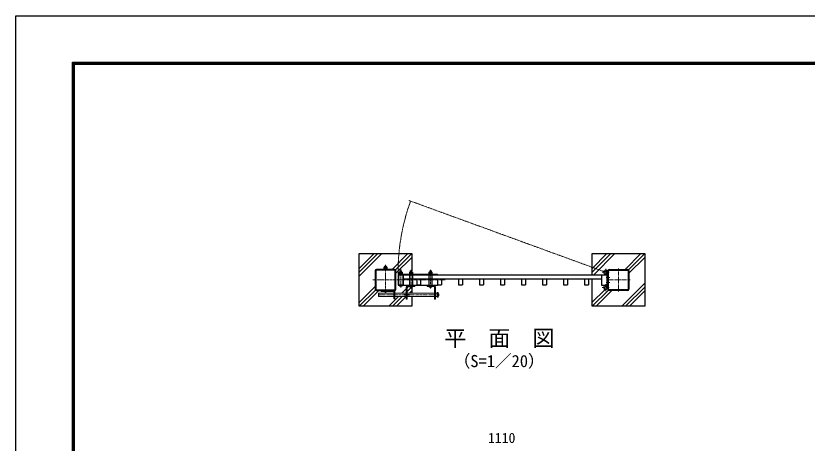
# Model space of a CAD drawing. Units: millimetres, scale not verified. Extents: x -4200 to 4200, y -2970 to 2970.
# Drawn here: x -4200 to -430, y 936 to 2970 of the extents above; entities that cross this region are included whole.
import ezdxf
from ezdxf.enums import TextEntityAlignment as Align

# ---------------------------------------------------------------- set-up
doc = ezdxf.new("R2010")
doc.units = ezdxf.units.MM
doc.header["$LTSCALE"] = 10
for name, pattern in [('USER1', [2, 1.25, -0.25, 0.25, -0.25]), ('USER2', [0.375, 0.25, -0.125]), ('USER3', [1.25, 0.625, -0.125, 0.125, -0.125, 0.125, -0.125])]:
    doc.linetypes.add(name, pattern=pattern)
for name, color, linetype, lineweight in [('0-0_D-TTL-TXT', 7, 'Continuous', 25), ('0-1_D-TTL', 7, 'Continuous', 25), ('0-2_D-STR-DIM', 7, 'Continuous', 13), ('0-5_D-STR1', 1, 'Continuous', 25), ('0-7_D-STR4', 7, 'Continuous', 25), ('0-8_D-STR3', 3, 'Continuous', 13), ('0-9_D-BMK', 2, 'USER1', 13), ('0-A_D-DCR-HCH', 7, 'Continuous', 13)]:
    doc.layers.add(name, color=color, linetype=linetype, lineweight=lineweight)
doc.styles.add('ＭＳ ゴシック', font='')
doc.styles.get('ＭＳ ゴシック').set_extended_font_data('MS Gothic')

msp = doc.modelspace()

# ---------------------------------------------------------------- linework, layer by layer
at = {"layer": '0-1_D-TTL', "color": 2}
msp.add_lwpolyline([(-4200, 2970), (4200, 2970), (4200, -2970), (-4200, -2970)], close=True, dxfattribs=at)
at = {"layer": '0-1_D-TTL'}
for points in [[(-3930, 2750), (3930, 2750), (3930, -2750), (-3930, -2750)], [(-3927.5, 2747.5), (3927.5, 2747.5), (3927.5, -2747.5), (-3927.5, -2747.5)], [(-3925, 2745), (3925, 2745), (3925, -2745), (-3925, -2745)], [(-3922.5, 2742.5), (3922.5, 2742.5), (3922.5, -2742.5), (-3922.5, -2742.5)], [(-3920, 2740), (3920, 2740), (3920, -2740), (-3920, -2740)]]:
    msp.add_lwpolyline(points, close=True, dxfattribs=at)
at = {"layer": '0-5_D-STR1'}
for p, q in [((-2488.72, 1756.77), (-2488.72, 1669.57)), ((-2485.52, 1756.77), (-2485.52, 1669.57)), ((-2395.12, 1763.17), (-2482.32, 1763.17)), ((-2395.12, 1759.97), (-2482.32, 1759.97)), ((-2391.92, 1669.57), (-2391.92, 1756.77)), ((-2388.72, 1669.57), (-2388.72, 1756.77)), ((-2378.72, 1736.57), (-2378.72, 1689.77)), ((-2378.72, 1736.57), (-2378.72, 1689.77)), ((-2354.32, 1738.17), (-2377.12, 1738.17)), ((-2354.32, 1738.17), (-2377.12, 1738.17)), ((-2354.32, 1738.17), (-1383.72, 1738.17)), ((-2352.72, 1689.77), (-2352.72, 1736.57)), ((-2352.72, 1689.77), (-2352.72, 1736.57)), ((-1409.72, 1738.17), (-1409.72, 1688.17)), ((-1383.72, 1738.17), (-1383.72, 1688.17)), ((-1378.72, 1756.77), (-1378.72, 1676.47)), ((-1378.72, 1669.57), (-1378.72, 1756.77)), ((-1375.52, 1669.57), (-1375.52, 1756.77)), ((-1372.32, 1763.17), (-1285.12, 1763.17)), ((-1372.32, 1759.97), (-1285.12, 1759.97)), ((-1281.92, 1756.77), (-1281.92, 1669.57)), ((-1278.72, 1756.77), (-1278.72, 1669.57)), ((-2352.72, 1718.17), (-1409.72, 1718.17)), ((-2290.22, 1718.17), (-2290.22, 1690.17)), ((-2272.22, 1718.17), (-2272.22, 1690.17)), ((-2190.22, 1718.17), (-2190.22, 1690.17)), ((-2172.22, 1718.17), (-2172.22, 1690.17)), ((-2090.22, 1718.17), (-2090.22, 1690.17)), ((-2072.22, 1718.17), (-2072.22, 1690.17)), ((-1990.22, 1718.17), (-1990.22, 1690.17)), ((-1972.22, 1718.17), (-1972.22, 1690.17)), ((-1890.22, 1718.17), (-1890.22, 1690.17)), ((-1872.22, 1718.17), (-1872.22, 1690.17)), ((-1790.22, 1718.17), (-1790.22, 1690.17)), ((-1772.22, 1718.17), (-1772.22, 1690.17)), ((-1690.22, 1718.17), (-1690.22, 1690.17)), ((-1672.22, 1718.17), (-1672.22, 1690.17)), ((-1590.22, 1718.17), (-1590.22, 1690.17)), ((-1572.22, 1718.17), (-1572.22, 1690.17)), ((-1490.22, 1718.17), (-1490.22, 1690.17)), ((-1472.22, 1718.17), (-1472.22, 1690.17)), ((-2482.32, 1666.37), (-2395.12, 1666.37)), ((-2482.32, 1663.17), (-2395.12, 1663.17)), ((-2377.12, 1688.17), (-2354.32, 1688.17)), ((-2377.12, 1688.17), (-2354.32, 1688.17)), ((-2290.22, 1690.17), (-2272.22, 1690.17)), ((-2190.22, 1690.17), (-2172.22, 1690.17)), ((-2090.22, 1690.17), (-2072.22, 1690.17)), ((-1990.22, 1690.17), (-1972.22, 1690.17)), ((-1890.22, 1690.17), (-1872.22, 1690.17)), ((-1790.22, 1690.17), (-1772.22, 1690.17)), ((-1690.22, 1690.17), (-1672.22, 1690.17)), ((-1590.22, 1690.17), (-1572.22, 1690.17)), ((-1490.22, 1690.17), (-1472.22, 1690.17)), ((-1409.72, 1688.17), (-1383.72, 1688.17)), ((-1285.12, 1666.37), (-1372.32, 1666.37)), ((-1285.12, 1663.17), (-1372.32, 1663.17))]:
    msp.add_line(p, q, dxfattribs=at)
msp.add_lwpolyline([(-2377.12, 1689.77), (-2354.32, 1689.77), (-2354.32, 1736.57), (-2377.12, 1736.57)], close=True, dxfattribs=at)
msp.add_lwpolyline([(-2377.12, 1689.77), (-2354.32, 1689.77), (-2354.32, 1736.57), (-2377.12, 1736.57)], close=True, dxfattribs=at)
for centre, radius, start, end in [((-2482.32, 1756.77), 6.4, 90, 180), ((-2482.32, 1756.77), 3.2, 90, 180), ((-2395.12, 1756.77), 6.4, 0, 90), ((-2395.12, 1756.77), 3.2, 0, 90), ((-2377.12, 1736.57), 1.6, 90, 180), ((-2377.12, 1736.57), 1.6, 90, 180), ((-2354.32, 1736.57), 1.6, 0, 90), ((-2354.32, 1736.57), 1.6, 0, 90), ((-1372.32, 1756.77), 6.4, 90, 180), ((-1372.32, 1756.77), 3.2, 90, 180), ((-1285.12, 1756.77), 6.4, 0, 90), ((-1285.12, 1756.77), 3.2, 0, 90), ((-2482.32, 1669.57), 6.4, 180, 270), ((-2482.32, 1669.57), 3.2, 180, 270), ((-2395.12, 1669.57), 6.4, 270, 0), ((-2395.12, 1669.57), 3.2, 270, 0), ((-2377.12, 1689.77), 1.6, 180, 270), ((-2377.12, 1689.77), 1.6, 180, 270), ((-2354.32, 1689.77), 1.6, 270, 0), ((-2354.32, 1689.77), 1.6, 270, 0), ((-1372.32, 1669.57), 6.4, 180, 270), ((-1372.32, 1669.57), 3.2, 180, 270), ((-1285.12, 1669.57), 6.4, 270, 0), ((-1285.12, 1669.57), 3.2, 270, 0)]:
    msp.add_arc(centre, radius, start, end, dxfattribs=at)
at = {"layer": '0-7_D-STR4'}
for p, q in [((-2563.72, 1588.17), (-2563.72, 1838.17)), ((-1453.72, 1738.17), (-1453.72, 1838.17)), ((-1453.72, 1767.92), (-1383.47, 1838.17)), ((-1453.72, 1749.54), (-1365.08, 1838.17)), ((-1446.7, 1738.17), (-1346.7, 1838.17)), ((-1297.1, 1763.17), (-1222.1, 1838.17)), ((-1280.59, 1761.3), (-1203.72, 1838.17)), ((-1278.72, 1744.79), (-1203.72, 1819.79)), ((-1453.72, 1588.17), (-1453.72, 1718.17)), ((-1313.05, 1588.17), (-1203.72, 1697.51)), ((-2313.72, 1677.75), (-2313.72, 1649.87)), ((-1453.72, 1588.17), (-1376.84, 1665.05)), ((-1453.27, 1607), (-1393.63, 1666.64)), ((-1435.33, 1588.17), (-1360.33, 1663.17)), ((-1294.67, 1588.17), (-1203.72, 1679.12)), ((-1276.28, 1588.17), (-1203.72, 1660.74)), ((-2313.72, 1633.87), (-2313.72, 1588.17)), ((-2313.72, 1588.17), (-2563.72, 1588.17)), ((-1203.72, 1588.17), (-1453.72, 1588.17))]:
    msp.add_line(p, q, dxfattribs=at)
for points in [[(-2563.72, 1838.17), (-2313.72, 1838.17), (-2313.72, 1756.37)], [(-1453.72, 1838.17), (-1203.72, 1838.17), (-1203.72, 1588.17)]]:
    msp.add_lwpolyline(points, dxfattribs=at)
at = {"layer": '0-8_D-STR3'}
for p, q in [((-2446.22, 1766.77), (-2446.22, 1772.57)), ((-2444.49, 1773.27), (-2432.95, 1773.27)), ((-2442.72, 1773.27), (-2442.72, 1777.99)), ((-2442.47, 1766.77), (-2442.47, 1772.57)), ((-2442.04, 1773.27), (-2442.04, 1778.67)), ((-2435.39, 1778.67), (-2442.04, 1778.67)), ((-2435.39, 1773.27), (-2435.39, 1778.67)), ((-2435.39, 1778.67), (-2434.72, 1777.99)), ((-2434.97, 1766.77), (-2434.97, 1772.57)), ((-2434.72, 1773.27), (-2434.72, 1777.99)), ((-2431.22, 1766.77), (-2431.22, 1772.57)), ((-2446.72, 1764.77), (-2446.72, 1763.17)), ((-2446.72, 1763.17), (-2430.72, 1763.17)), ((-2446.42, 1766.77), (-2431.02, 1766.77)), ((-2446.42, 1764.77), (-2446.42, 1766.77)), ((-2431.02, 1764.77), (-2446.42, 1764.77)), ((-2446.22, 1766.77), (-2431.22, 1766.77)), ((-2439.22, 1766.77), (-2439.22, 1764.77)), ((-2438.22, 1766.77), (-2438.22, 1764.77)), ((-2431.02, 1766.77), (-2431.02, 1764.77)), ((-2376.22, 1740.47), (-2376.22, 1738.17)), ((-2376.22, 1740.47), (-2191.22, 1740.47)), ((-2376.22, 1738.17), (-2191.22, 1738.17)), ((-2373.72, 1742.07), (-2373.72, 1740.47)), ((-2373.72, 1740.47), (-2357.72, 1740.47)), ((-2373.42, 1744.07), (-2358.02, 1744.07)), ((-2373.42, 1742.07), (-2373.42, 1744.07)), ((-2358.02, 1742.07), (-2373.42, 1742.07)), ((-2373.22, 1744.07), (-2373.22, 1749.87)), ((-2373.22, 1744.07), (-2358.22, 1744.07)), ((-2371.49, 1750.57), (-2359.95, 1750.57)), ((-2369.72, 1750.57), (-2369.72, 1755.19)), ((-2369.47, 1744.07), (-2369.47, 1749.87)), ((-2369.04, 1750.57), (-2369.04, 1755.87)), ((-2362.39, 1755.87), (-2369.04, 1755.87)), ((-2366.22, 1744.07), (-2366.22, 1742.07)), ((-2365.22, 1744.07), (-2365.22, 1742.07)), ((-2362.39, 1750.57), (-2362.39, 1755.87)), ((-2362.39, 1755.87), (-2361.72, 1755.19)), ((-2361.97, 1744.07), (-2361.97, 1749.87)), ((-2361.72, 1750.57), (-2361.72, 1755.19)), ((-2358.22, 1744.07), (-2358.22, 1749.87)), ((-2358.02, 1744.07), (-2358.02, 1742.07)), ((-2324.72, 1742.07), (-2324.72, 1740.47)), ((-2324.72, 1740.47), (-2308.72, 1740.47)), ((-2324.42, 1744.07), (-2309.02, 1744.07)), ((-2324.42, 1742.07), (-2324.42, 1744.07)), ((-2309.02, 1742.07), (-2324.42, 1742.07)), ((-2324.22, 1744.07), (-2324.22, 1749.87)), ((-2324.22, 1744.07), (-2309.22, 1744.07)), ((-2322.49, 1750.57), (-2310.95, 1750.57)), ((-2321.47, 1740.47), (-2311.97, 1740.47)), ((-2320.72, 1750.57), (-2320.72, 1755.69)), ((-2320.47, 1744.07), (-2320.47, 1749.87)), ((-2320.04, 1750.57), (-2320.04, 1756.37)), ((-2313.39, 1756.37), (-2320.04, 1756.37)), ((-2317.22, 1744.07), (-2317.22, 1742.07)), ((-2316.22, 1744.07), (-2316.22, 1742.07)), ((-2313.39, 1750.57), (-2313.39, 1756.37)), ((-2313.39, 1756.37), (-2312.72, 1755.69)), ((-2312.97, 1744.07), (-2312.97, 1749.87)), ((-2312.72, 1750.57), (-2312.72, 1755.69)), ((-2309.22, 1744.07), (-2309.22, 1749.87)), ((-2309.02, 1744.07), (-2309.02, 1742.07)), ((-2233.47, 1740.47), (-2223.97, 1740.47)), ((-2231.97, 1742.07), (-2231.97, 1740.47)), ((-2231.97, 1740.47), (-2215.97, 1740.47)), ((-2231.67, 1744.07), (-2216.27, 1744.07)), ((-2231.67, 1742.07), (-2231.67, 1744.07)), ((-2216.27, 1742.07), (-2231.67, 1742.07)), ((-2231.47, 1744.07), (-2231.47, 1749.87)), ((-2231.47, 1744.07), (-2216.47, 1744.07)), ((-2229.75, 1750.57), (-2218.2, 1750.57)), ((-2227.72, 1750.57), (-2227.72, 1755.69)), ((-2227.72, 1744.07), (-2227.72, 1749.87)), ((-2227.04, 1750.57), (-2227.04, 1756.37)), ((-2220.4, 1756.37), (-2227.04, 1756.37)), ((-2224.47, 1744.07), (-2224.47, 1742.07)), ((-2223.47, 1744.07), (-2223.47, 1742.07)), ((-2220.4, 1750.57), (-2220.4, 1756.37)), ((-2220.4, 1756.37), (-2219.72, 1755.69)), ((-2220.22, 1744.07), (-2220.22, 1749.87)), ((-2219.72, 1750.57), (-2219.72, 1755.69)), ((-2216.47, 1744.07), (-2216.47, 1749.87)), ((-2216.27, 1744.07), (-2216.27, 1742.07)), ((-2191.22, 1740.47), (-2191.22, 1738.17)), ((-1383.22, 1741.15), (-1385.82, 1744.82)), ((-1383.22, 1749.87), (-1383.22, 1676.47)), ((-1378.72, 1730.17), (-1383.22, 1730.17)), ((-1378.72, 1720.17), (-1383.22, 1720.17)), ((-1378.72, 1709.42), (-1383.22, 1709.42)), ((-1378.72, 1706.17), (-1383.22, 1706.17)), ((-2458.72, 1663.17), (-2397.72, 1663.17)), ((-2458.72, 1663.17), (-2458.72, 1658.67)), ((-2393.72, 1659.17), (-2393.72, 1623.17)), ((-2376.22, 1685.87), (-2376.22, 1688.17)), ((-2376.22, 1688.17), (-2191.22, 1688.17)), ((-2376.22, 1685.87), (-2191.22, 1685.87)), ((-2374.72, 1685.87), (-2356.72, 1685.87)), ((-2335.22, 1679.87), (-2335.22, 1620.87)), ((-2333.72, 1685.87), (-2299.72, 1685.87)), ((-2333.72, 1681.37), (-2299.72, 1681.37)), ((-2325.72, 1681.37), (-2307.72, 1681.37)), ((-2299.72, 1681.37), (-2299.72, 1685.87)), ((-2206.72, 1685.87), (-2240.72, 1685.87)), ((-2240.72, 1681.37), (-2240.72, 1685.87)), ((-2206.72, 1681.37), (-2240.72, 1681.37)), ((-2233.47, 1685.87), (-2223.97, 1685.87)), ((-2232.72, 1681.37), (-2214.72, 1681.37)), ((-2205.22, 1679.87), (-2205.22, 1620.87)), ((-2191.22, 1685.87), (-2191.22, 1688.17)), ((-1383.22, 1685.19), (-1385.82, 1681.52)), ((-1378.72, 1696.17), (-1383.22, 1696.17)), ((-2470.46, 1649.87), (-2398.22, 1649.87)), ((-2470.46, 1649.87), (-2470.46, 1633.87)), ((-2398.22, 1633.87), (-2470.46, 1633.87)), ((-2458.72, 1658.67), (-2398.72, 1658.67)), ((-2398.22, 1658.17), (-2398.22, 1623.17)), ((-2398.22, 1623.17), (-2393.72, 1623.17)), ((-2393.72, 1649.87), (-2339.72, 1649.87)), ((-2339.72, 1633.87), (-2393.72, 1633.87)), ((-2335.22, 1649.87), (-2205.22, 1649.87)), ((-2205.22, 1633.87), (-2335.22, 1633.87)), ((-2200.72, 1649.87), (-2192.47, 1649.87)), ((-2192.47, 1633.87), (-2200.72, 1633.87)), ((-2192.47, 1652.87), (-2192.47, 1630.87)), ((-2192.47, 1649.87), (-2192.47, 1633.87)), ((-2192.47, 1647.87), (-2192.47, 1635.87)), ((-2187.97, 1636.62), (-2187.97, 1647.12)), ((-2187.07, 1647.12), (-2187.97, 1647.12)), ((-2187.07, 1636.62), (-2187.97, 1636.62)), ((-2184.07, 1639.62), (-2184.07, 1644.12))]:
    msp.add_line(p, q, dxfattribs=at)
at = {"layer": '0-8_D-STR3', "linetype": 'USER2'}
for p, q in [((-2323.07, 1738.17), (-2323.07, 1688.17)), ((-2310.37, 1688.17), (-2310.37, 1738.17)), ((-2230.07, 1738.17), (-2230.07, 1688.17)), ((-2217.37, 1688.17), (-2217.37, 1738.17))]:
    msp.add_line(p, q, dxfattribs=at)
at = {"layer": '0-8_D-STR3'}
for points in [[(-2434.72, 1777.99), (-2442.72, 1777.99), (-2442.04, 1778.67)], [(-2446.72, 1764.77), (-2430.72, 1764.77), (-2430.72, 1763.17)], [(-2373.72, 1742.07), (-2357.72, 1742.07), (-2357.72, 1740.47)], [(-2361.72, 1755.19), (-2369.72, 1755.19), (-2369.04, 1755.87)], [(-2324.72, 1742.07), (-2308.72, 1742.07), (-2308.72, 1740.47)], [(-2324.67, 1688.17), (-2308.77, 1688.17), (-2308.77, 1738.17)], [(-2308.77, 1738.17), (-2324.67, 1738.17), (-2324.67, 1688.17)], [(-2312.72, 1755.69), (-2320.72, 1755.69), (-2320.04, 1756.37)], [(-2231.97, 1742.07), (-2215.97, 1742.07), (-2215.97, 1740.47)], [(-2231.67, 1688.17), (-2215.77, 1688.17), (-2215.77, 1738.17)], [(-2215.77, 1738.17), (-2231.67, 1738.17), (-2231.67, 1688.17)], [(-2219.72, 1755.69), (-2227.72, 1755.69), (-2227.04, 1756.37)], [(-2339.72, 1679.87), (-2339.72, 1620.87), (-2335.22, 1620.87)], [(-2200.72, 1679.87), (-2200.72, 1620.87), (-2205.22, 1620.87)], [(-2470.46, 1633.87), (-2472.46, 1635.87), (-2472.46, 1647.87), (-2470.46, 1649.87)], [(-2192.47, 1630.87), (-2187.97, 1630.87), (-2187.97, 1652.87), (-2192.47, 1652.87)]]:
    msp.add_lwpolyline(points, dxfattribs=at)
msp.add_lwpolyline([(-2349.97, 1639.87), (-2324.97, 1639.87), (-2324.97, 1643.87), (-2349.97, 1643.87)], close=True, dxfattribs=at)
for centre, radius, start, end in [((-2444.34, 1770.43), 2.85, 48.83491, 131.16509), ((-2438.72, 1762.88), 10.39, 68.85295, 111.14705), ((-2433.09, 1770.43), 2.85, 48.86505, 131.13495), ((-2371.34, 1747.73), 2.85, 48.83491, 131.16509), ((-2365.72, 1740.18), 10.39, 68.85295, 111.14705), ((-2360.09, 1747.73), 2.85, 48.86505, 131.13495), ((-2322.34, 1747.73), 2.85, 48.83491, 131.16509), ((-2316.72, 1740.18), 10.39, 68.85295, 111.14705), ((-2311.09, 1747.73), 2.85, 48.86505, 131.13495), ((-2229.59, 1747.73), 2.85, 48.83491, 131.16509), ((-2223.97, 1740.18), 10.39, 68.85295, 111.14705), ((-2218.34, 1747.73), 2.85, 48.86505, 131.13495), ((-1389.42, 1749.87), 10.7, 0, 305.41111), ((-1389.42, 1749.87), 6.2, 0, 305.41111), ((-2397.72, 1659.17), 4, 0, 90), ((-2365.72, 1694), 12.12, 222.07502, 317.92498), ((-2333.72, 1679.87), 6, 90, 180), ((-2333.72, 1679.87), 1.5, 90, 180), ((-2316.72, 1689.5), 12.12, 222.07502, 317.92498), ((-2223.72, 1689.5), 12.12, 222.07502, 317.92498), ((-2206.72, 1679.87), 6, 0, 90), ((-2206.72, 1679.87), 1.5, 0, 90), ((-1389.42, 1676.47), 10.7, 54.58889, 0), ((-1389.42, 1676.47), 6.2, 54.58889, 0), ((-2438.72, 1666.8), 12.12, 222.07502, 317.92498), ((-2398.72, 1658.17), 0.5, 0, 90), ((-2187.07, 1644.12), 3, 0, 90), ((-2187.07, 1639.62), 3, 270, 0)]:
    msp.add_arc(centre, radius, start, end, dxfattribs=at)
at = {"layer": '0-9_D-BMK', "linetype": 'USER3'}
msp.add_line((-1389.42, 1749.87), (-2328.97, 2091.84), dxfattribs=at)
at = {"layer": '0-9_D-BMK'}
for p, q in [((-2438.72, 1653.17), (-2438.72, 1784.2)), ((-2438.72, 1653.17), (-2438.72, 1773.17)), ((-2365.72, 1676.87), (-2365.72, 1764.94)), ((-2365.72, 1743.47), (-2365.72, 1735.17)), ((-2316.72, 1672.37), (-2316.72, 1760.44)), ((-2223.72, 1672.37), (-2223.72, 1760.44)), ((-1373.15, 1749.87), (-1405.68, 1749.87)), ((-1389.42, 1766.13), (-1389.42, 1733.61)), ((-1328.72, 1768.17), (-1328.72, 1658.17)), ((-2498.72, 1713.17), (-2155.12, 1713.17)), ((-1370.52, 1725.17), (-1388.22, 1725.17)), ((-1273.72, 1713.17), (-1388.22, 1713.17)), ((-1370.52, 1701.17), (-1388.22, 1701.17)), ((-2438.72, 1655.67), (-2438.72, 1666.17)), ((-2365.72, 1682.87), (-2365.72, 1691.17)), ((-2316.72, 1682.87), (-2316.72, 1691.17)), ((-2316.72, 1688.87), (-2316.72, 1678.37)), ((-2223.72, 1688.87), (-2223.72, 1678.37)), ((-1373.15, 1676.47), (-1405.68, 1676.47)), ((-1389.42, 1660.21), (-1389.42, 1692.73)), ((-2474.21, 1641.87), (-2186.72, 1641.87))]:
    msp.add_line(p, q, dxfattribs=at)
at = {"layer": '0-9_D-BMK', "linetype": 'USER3'}
msp.add_arc((-1389.42, 1749.87), 989.39, 160, 180.54436, dxfattribs=at)
at = {"layer": '0-A_D-DCR-HCH'}
for p, q in [((-2563.72, 1749.54), (-2475.08, 1838.17)), ((-2563.72, 1731.15), (-2456.7, 1838.17)), ((-2563.72, 1767.92), (-2493.47, 1838.17)), ((-2407.1, 1763.17), (-2332.1, 1838.17)), ((-2390.59, 1761.3), (-2313.72, 1838.17)), ((-2388.72, 1744.79), (-2313.72, 1819.79)), ((-2563.72, 1588.17), (-2486.84, 1665.05)), ((-2563.27, 1607), (-2488.72, 1681.56)), ((-2545.33, 1588.17), (-2470.33, 1663.17)), ((-2361.35, 1649.87), (-2339.72, 1671.51)), ((-2340.22, 1671.01), (-2339.72, 1671.51)), ((-2335.22, 1676.01), (-2329.85, 1681.37)), ((-2335.22, 1657.62), (-2316.27, 1676.57)), ((-2324.58, 1649.87), (-2313.72, 1660.74)), ((-2423.05, 1588.17), (-2377.35, 1633.87)), ((-2404.67, 1588.17), (-2358.97, 1633.87)), ((-2386.28, 1588.17), (-2339.72, 1634.74)), ((-2342.97, 1649.87), (-2339.72, 1653.12)), ((-2341.58, 1632.87), (-2340.58, 1633.87))]:
    msp.add_line(p, q, dxfattribs=at)

# ---------------------------------------------------------------- texts
at = {"layer": '0-0_D-TTL-TXT', "style": 'ＭＳ ゴシック'}
for s, height, p in [('平\u3000面\u3000図', 76.98, (-2158.74, 1374.09)), ('（S=1／20）', 57.7, (-2113.25, 1280.89))]:
    msp.add_text(s, height=height, dxfattribs=at).set_placement(p, align=Align.BOTTOM_LEFT)
at = {"layer": '0-2_D-STR-DIM', "style": 'ＭＳ ゴシック'}
msp.add_text('1110', height=48.09, dxfattribs=at).set_placement((-1950.62, 922.85), align=Align.BOTTOM_LEFT)

doc.saveas('drawing.dxf')
